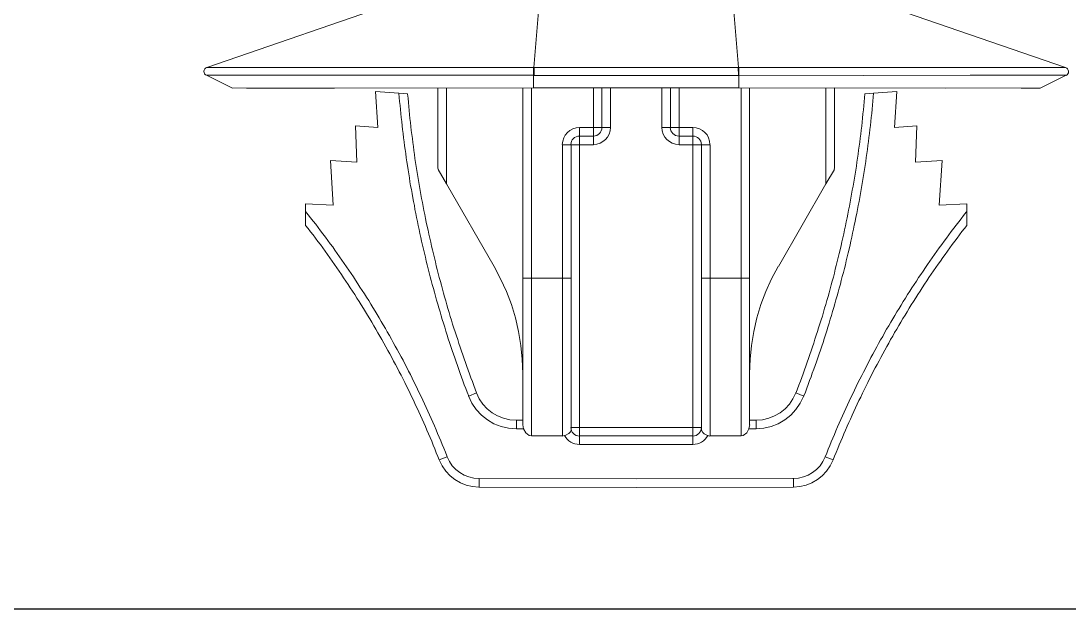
# Model space of a CAD drawing. Header units: inches. Extents: x 47316 to 59086, y 3141 to 11743.
# Drawn here: x 50714.83 to 50747.26, y 4919.89 to 4938.07 of the extents above; entities that cross this region are included whole.
import ezdxf

# ---------------------------------------------------------------- set-up
doc = ezdxf.new("R2010")
doc.units = ezdxf.units.IN
doc.header["$MEASUREMENT"] = 0

msp = doc.modelspace()

# ---------------------------------------------------------------- hatches: boundary and pattern name
h = msp.add_hatch(color=7)
h.dxf.hatch_style = 2
h.paths.add_polyline_path([(50737.031, 4936.356), (50737.031, 4936.421), (50737.037, 4936.421), (50737.037, 4936.356)])

# ---------------------------------------------------------------- linework, layer by layer
at = {"color": 7, "lineweight": 0}
for p, q in [((50726.639, 4938.712), (50720.584, 4936.635)), ((50730.881, 4938.751), (50730.701, 4936.635)), ((50737.037, 4936.635), (50736.855, 4938.751)), ((50741.214, 4938.676), (50747.153, 4936.635)), ((50720.578, 4936.636), (50720.545, 4936.618)), ((50720.584, 4936.635), (50723.546, 4936.635)), ((50723.546, 4936.635), (50730.691, 4936.635)), ((50730.691, 4936.635), (50730.701, 4936.635)), ((50730.691, 4936.519), (50730.691, 4936.635)), ((50730.712, 4936.635), (50730.701, 4936.635)), ((50730.701, 4936.635), (50730.701, 4936.519)), ((50730.712, 4936.635), (50737.037, 4936.635)), ((50730.712, 4936.635), (50730.712, 4936.519)), ((50737.026, 4936.635), (50737.026, 4936.519)), ((50737.046, 4936.635), (50737.037, 4936.635)), ((50737.041, 4936.519), (50737.041, 4936.635)), ((50737.046, 4936.635), (50738.107, 4936.635)), ((50737.046, 4936.519), (50737.046, 4936.635)), ((50738.107, 4936.635), (50738.557, 4936.635)), ((50738.557, 4936.635), (50740.549, 4936.635)), ((50740.549, 4936.635), (50743.932, 4936.635)), ((50743.932, 4936.635), (50744.081, 4936.635)), ((50744.081, 4936.635), (50745.308, 4936.635)), ((50745.308, 4936.635), (50745.448, 4936.635)), ((50745.448, 4936.635), (50745.588, 4936.635)), ((50745.588, 4936.635), (50745.797, 4936.635)), ((50745.797, 4936.635), (50746.058, 4936.635)), ((50746.058, 4936.635), (50746.253, 4936.635)), ((50746.253, 4936.635), (50746.383, 4936.635)), ((50746.383, 4936.635), (50746.403, 4936.635)), ((50746.403, 4936.635), (50746.878, 4936.635)), ((50746.878, 4936.635), (50746.944, 4936.635)), ((50746.944, 4936.635), (50747.149, 4936.635)), ((50747.189, 4936.619), (50747.153, 4936.637)), ((50720.5, 4936.558), (50720.492, 4936.519)), ((50720.492, 4936.519), (50720.492, 4936.512)), ((50720.492, 4936.512), (50720.497, 4936.476)), ((50720.497, 4936.476), (50720.512, 4936.443)), ((50720.518, 4936.591), (50720.5, 4936.558)), ((50720.512, 4936.443), (50720.534, 4936.416)), ((50720.545, 4936.618), (50720.518, 4936.591)), ((50720.534, 4936.416), (50720.564, 4936.395)), ((50720.569, 4936.394), (50723.526, 4936.394)), ((50720.569, 4936.394), (50721.375, 4935.998)), ((50723.526, 4936.394), (50730.691, 4936.394)), ((50730.691, 4936.388), (50730.691, 4936.519)), ((50730.701, 4936.388), (50730.691, 4936.388)), ((50730.691, 4936.004), (50730.691, 4936.388)), ((50730.701, 4936.519), (50730.701, 4936.388)), ((50730.712, 4936.388), (50730.701, 4936.388)), ((50730.712, 4936.519), (50730.712, 4936.388)), ((50730.712, 4936.388), (50737.031, 4936.388)), ((50737.031, 4936.519), (50737.031, 4936.388)), ((50737.046, 4936.388), (50737.037, 4936.388)), ((50737.041, 4936.388), (50737.041, 4936.519)), ((50737.046, 4936.388), (50737.046, 4936.519)), ((50737.046, 4936.394), (50740.889, 4936.383)), ((50737.046, 4936.004), (50737.046, 4936.388)), ((50740.889, 4936.383), (50744.196, 4936.394)), ((50744.196, 4936.394), (50747.169, 4936.394)), ((50747.169, 4936.394), (50746.369, 4935.998)), ((50747.169, 4936.392), (50747.2, 4936.413)), ((50747.217, 4936.592), (50747.189, 4936.619)), ((50747.2, 4936.413), (50747.224, 4936.442)), ((50747.236, 4936.558), (50747.217, 4936.592)), ((50747.224, 4936.442), (50747.239, 4936.475)), ((50747.244, 4936.519), (50747.236, 4936.558)), ((50747.239, 4936.475), (50747.244, 4936.512)), ((50747.244, 4936.512), (50747.244, 4936.519)), ((50730.716, 4936.004), (50721.375, 4935.998)), ((50721.815, 4935.998), (50724.531, 4935.998)), ((50727.734, 4936.004), (50727.734, 4933.516)), ((50728, 4936.004), (50728, 4933.04)), ((50730.361, 4930.118), (50730.361, 4936.004)), ((50730.626, 4936.004), (50730.626, 4930.118)), ((50737.031, 4936.004), (50730.716, 4936.004)), ((50732.548, 4934.777), (50732.548, 4936.004)), ((50732.807, 4934.777), (50732.807, 4936.004)), ((50733.073, 4936.004), (50733.073, 4934.777)), ((50734.665, 4936.004), (50734.665, 4934.777)), ((50734.929, 4936.004), (50734.929, 4934.777)), ((50735.195, 4936.004), (50735.195, 4934.777)), ((50746.369, 4935.998), (50737.031, 4936.004)), ((50737.116, 4930.118), (50737.116, 4936.004)), ((50737.377, 4936.004), (50737.377, 4930.118)), ((50739.738, 4936.004), (50739.738, 4933.04)), ((50740.003, 4936.004), (50743.45, 4935.998)), ((50740.003, 4933.516), (50740.003, 4936.004)), ((50745.777, 4935.998), (50746.369, 4935.998)), ((50725.802, 4935.898), (50725.878, 4934.782)), ((50726.529, 4935.843), (50725.802, 4935.898)), ((50726.529, 4935.833), (50726.529, 4935.843)), ((50726.793, 4935.818), (50726.529, 4935.843)), ((50726.538, 4935.709), (50726.529, 4935.833)), ((50726.549, 4935.588), (50726.538, 4935.709)), ((50726.793, 4935.808), (50726.793, 4935.818)), ((50726.808, 4935.683), (50726.793, 4935.808)), ((50726.818, 4935.558), (50726.808, 4935.683)), ((50740.934, 4935.693), (50740.923, 4935.574)), ((50740.945, 4935.818), (50740.934, 4935.693)), ((50741.214, 4935.843), (50740.945, 4935.818)), ((50741.204, 4935.718), (50741.189, 4935.593)), ((50741.214, 4935.843), (50741.204, 4935.718)), ((50741.214, 4935.843), (50741.934, 4935.898)), ((50741.934, 4935.898), (50741.86, 4934.782)), ((50726.563, 4935.462), (50726.549, 4935.588)), ((50726.574, 4935.338), (50726.563, 4935.462)), ((50726.583, 4935.212), (50726.574, 4935.338)), ((50726.829, 4935.433), (50726.818, 4935.558)), ((50726.844, 4935.308), (50726.829, 4935.433)), ((50740.909, 4935.448), (50740.898, 4935.322)), ((50740.923, 4935.574), (50740.909, 4935.448)), ((50741.169, 4935.343), (50741.154, 4935.218)), ((50741.179, 4935.468), (50741.169, 4935.343)), ((50741.189, 4935.593), (50741.179, 4935.468)), ((50726.599, 4935.088), (50726.583, 4935.212)), ((50726.613, 4934.962), (50726.599, 4935.088)), ((50726.853, 4935.187), (50726.844, 4935.308)), ((50726.869, 4935.063), (50726.853, 4935.187)), ((50726.883, 4934.937), (50726.869, 4935.063)), ((50740.874, 4935.072), (50740.859, 4934.948)), ((50740.884, 4935.198), (50740.874, 4935.072)), ((50740.898, 4935.322), (50740.884, 4935.198)), ((50741.139, 4935.092), (50741.128, 4934.968)), ((50741.154, 4935.218), (50741.139, 4935.092)), ((50725.182, 4934.837), (50725.227, 4933.706)), ((50725.878, 4934.782), (50725.182, 4934.837)), ((50726.628, 4934.837), (50726.613, 4934.962)), ((50726.639, 4934.718), (50726.628, 4934.837)), ((50726.653, 4934.592), (50726.639, 4934.718)), ((50726.894, 4934.812), (50726.883, 4934.937)), ((50726.908, 4934.687), (50726.894, 4934.812)), ((50726.923, 4934.562), (50726.908, 4934.687)), ((50731.816, 4934.692), (50731.738, 4934.627)), ((50731.907, 4934.741), (50731.816, 4934.692)), ((50732.006, 4934.772), (50731.907, 4934.741)), ((50732.113, 4934.782), (50732.006, 4934.772)), ((50732.117, 4934.777), (50732.548, 4934.777)), ((50732.117, 4934.511), (50732.117, 4934.777)), ((50732.548, 4934.777), (50732.807, 4934.777)), ((50732.548, 4934.511), (50732.548, 4934.777)), ((50732.786, 4934.678), (50732.802, 4934.728)), ((50732.802, 4934.728), (50732.807, 4934.781)), ((50733.073, 4934.777), (50732.807, 4934.777)), ((50733.062, 4934.676), (50733.073, 4934.782)), ((50734.659, 4934.782), (50734.67, 4934.676)), ((50734.665, 4934.777), (50734.929, 4934.777)), ((50734.923, 4934.781), (50734.928, 4934.728)), ((50734.928, 4934.728), (50734.944, 4934.678)), ((50734.929, 4934.777), (50735.195, 4934.777)), ((50735.195, 4934.777), (50735.625, 4934.777)), ((50735.195, 4934.777), (50735.195, 4934.511)), ((50735.727, 4934.772), (50735.62, 4934.782)), ((50735.625, 4934.511), (50735.625, 4934.777)), ((50735.827, 4934.741), (50735.727, 4934.772)), ((50735.917, 4934.692), (50735.827, 4934.741)), ((50735.995, 4934.627), (50735.917, 4934.692)), ((50740.829, 4934.702), (50740.814, 4934.577)), ((50740.844, 4934.822), (50740.829, 4934.702)), ((50740.859, 4934.948), (50740.844, 4934.822)), ((50741.099, 4934.722), (50741.083, 4934.597)), ((50741.114, 4934.847), (50741.099, 4934.722)), ((50741.128, 4934.968), (50741.114, 4934.847)), ((50741.86, 4934.782), (50742.555, 4934.837)), ((50742.555, 4934.837), (50742.51, 4933.706)), ((50726.668, 4934.466), (50726.653, 4934.592)), ((50726.689, 4934.342), (50726.668, 4934.466)), ((50726.943, 4934.442), (50726.923, 4934.562)), ((50726.959, 4934.317), (50726.943, 4934.442)), ((50731.624, 4934.458), (50731.593, 4934.359)), ((50731.673, 4934.548), (50731.624, 4934.458)), ((50731.738, 4934.627), (50731.673, 4934.548)), ((50731.891, 4934.399), (50731.866, 4934.354)), ((50731.923, 4934.439), (50731.891, 4934.399)), ((50731.963, 4934.471), (50731.923, 4934.439)), ((50732.008, 4934.496), (50731.963, 4934.471)), ((50732.058, 4934.511), (50732.008, 4934.496)), ((50732.111, 4934.517), (50732.058, 4934.511)), ((50732.117, 4934.247), (50732.117, 4934.511)), ((50732.548, 4934.511), (50732.117, 4934.511)), ((50732.541, 4934.515), (50732.595, 4934.521)), ((50732.548, 4934.247), (50732.548, 4934.511)), ((50732.595, 4934.521), (50732.645, 4934.536)), ((50732.645, 4934.536), (50732.69, 4934.561)), ((50732.69, 4934.561), (50732.729, 4934.593)), ((50732.729, 4934.593), (50732.762, 4934.632)), ((50732.762, 4934.632), (50732.786, 4934.678)), ((50732.839, 4934.343), (50732.918, 4934.408)), ((50732.918, 4934.408), (50732.982, 4934.486)), ((50732.982, 4934.486), (50733.031, 4934.576)), ((50733.031, 4934.576), (50733.062, 4934.676)), ((50734.67, 4934.676), (50734.701, 4934.576)), ((50734.701, 4934.576), (50734.75, 4934.486)), ((50734.75, 4934.486), (50734.815, 4934.408)), ((50734.815, 4934.408), (50734.894, 4934.343)), ((50734.944, 4934.678), (50734.968, 4934.632)), ((50734.968, 4934.632), (50735.001, 4934.593)), ((50735.001, 4934.593), (50735.04, 4934.561)), ((50735.04, 4934.561), (50735.085, 4934.536)), ((50735.085, 4934.536), (50735.135, 4934.521)), ((50735.135, 4934.521), (50735.189, 4934.515)), ((50735.195, 4934.511), (50735.625, 4934.511)), ((50735.195, 4934.247), (50735.195, 4934.511)), ((50735.674, 4934.511), (50735.62, 4934.517)), ((50735.625, 4934.511), (50735.625, 4934.247)), ((50735.724, 4934.496), (50735.674, 4934.511)), ((50735.769, 4934.471), (50735.724, 4934.496)), ((50735.808, 4934.439), (50735.769, 4934.471)), ((50735.841, 4934.4), (50735.808, 4934.439)), ((50735.865, 4934.355), (50735.841, 4934.4)), ((50736.06, 4934.549), (50735.995, 4934.627)), ((50736.109, 4934.459), (50736.06, 4934.549)), ((50736.14, 4934.359), (50736.109, 4934.459)), ((50740.799, 4934.452), (50740.783, 4934.326)), ((50740.814, 4934.577), (50740.799, 4934.452)), ((50741.069, 4934.472), (50741.054, 4934.347)), ((50741.083, 4934.597), (50741.069, 4934.472)), ((50726.703, 4934.216), (50726.689, 4934.342)), ((50726.718, 4934.096), (50726.703, 4934.216)), ((50726.738, 4933.972), (50726.718, 4934.096)), ((50726.973, 4934.191), (50726.959, 4934.317)), ((50726.989, 4934.067), (50726.973, 4934.191)), ((50727.009, 4933.941), (50726.989, 4934.067)), ((50731.593, 4934.359), (50731.582, 4934.252)), ((50731.588, 4930.118), (50731.588, 4934.247)), ((50731.852, 4934.247), (50731.588, 4934.247)), ((50731.851, 4934.304), (50731.846, 4934.251)), ((50731.866, 4934.354), (50731.851, 4934.304)), ((50732.117, 4934.247), (50731.852, 4934.247)), ((50731.852, 4930.118), (50731.852, 4934.247)), ((50732.117, 4934.247), (50732.117, 4925.507)), ((50732.548, 4934.247), (50732.117, 4934.247)), ((50732.543, 4934.252), (50732.649, 4934.263)), ((50732.649, 4934.263), (50732.749, 4934.294)), ((50732.749, 4934.294), (50732.839, 4934.343)), ((50734.894, 4934.343), (50734.984, 4934.294)), ((50734.984, 4934.294), (50735.083, 4934.263)), ((50735.083, 4934.263), (50735.19, 4934.252)), ((50735.625, 4934.247), (50735.195, 4934.247)), ((50735.625, 4925.507), (50735.625, 4934.247)), ((50735.89, 4934.247), (50735.625, 4934.247)), ((50735.88, 4934.305), (50735.865, 4934.355)), ((50735.886, 4934.251), (50735.88, 4934.305)), ((50735.89, 4934.247), (50736.156, 4934.247)), ((50735.89, 4930.118), (50735.89, 4934.247)), ((50736.15, 4934.252), (50736.14, 4934.359)), ((50736.156, 4934.247), (50736.156, 4930.118)), ((50740.749, 4934.081), (50740.734, 4933.957)), ((50740.769, 4934.202), (50740.749, 4934.081)), ((50740.783, 4934.326), (50740.769, 4934.202)), ((50741.019, 4934.101), (50741.004, 4933.977)), ((50741.038, 4934.222), (50741.019, 4934.101)), ((50741.054, 4934.347), (50741.038, 4934.222)), ((50724.407, 4933.756), (50724.497, 4932.375)), ((50725.227, 4933.706), (50724.407, 4933.756)), ((50726.754, 4933.846), (50726.738, 4933.972)), ((50726.773, 4933.721), (50726.754, 4933.846)), ((50726.793, 4933.601), (50726.773, 4933.721)), ((50727.023, 4933.821), (50727.009, 4933.941)), ((50727.043, 4933.696), (50727.023, 4933.821)), ((50740.714, 4933.831), (50740.698, 4933.706)), ((50740.734, 4933.957), (50740.714, 4933.831)), ((50740.968, 4933.725), (50740.949, 4933.606)), ((50740.984, 4933.851), (50740.968, 4933.725)), ((50741.004, 4933.977), (50740.984, 4933.851)), ((50742.51, 4933.706), (50743.331, 4933.756)), ((50743.331, 4933.756), (50743.241, 4932.375)), ((50726.808, 4933.475), (50726.793, 4933.601)), ((50726.829, 4933.351), (50726.808, 4933.475)), ((50727.063, 4933.571), (50727.043, 4933.696)), ((50727.083, 4933.45), (50727.063, 4933.571)), ((50727.104, 4933.326), (50727.083, 4933.45)), ((50727.733, 4933.52), (50727.739, 4933.49)), ((50727.744, 4933.486), (50728, 4933.04)), ((50739.738, 4933.04), (50739.999, 4933.486)), ((50739.996, 4933.489), (50740.003, 4933.518)), ((50740.659, 4933.461), (50740.639, 4933.335)), ((50740.679, 4933.587), (50740.659, 4933.461)), ((50740.698, 4933.706), (50740.679, 4933.587)), ((50740.929, 4933.481), (50740.909, 4933.356)), ((50740.949, 4933.606), (50740.929, 4933.481)), ((50726.849, 4933.225), (50726.829, 4933.351)), ((50726.869, 4933.105), (50726.849, 4933.225)), ((50726.889, 4932.981), (50726.869, 4933.105)), ((50727.124, 4933.2), (50727.104, 4933.326)), ((50727.144, 4933.08), (50727.124, 4933.2)), ((50727.164, 4932.956), (50727.144, 4933.08)), ((50740.599, 4933.09), (50740.578, 4932.965)), ((50740.619, 4933.216), (50740.599, 4933.09)), ((50740.639, 4933.335), (50740.619, 4933.216)), ((50740.869, 4933.11), (50740.849, 4932.986)), ((50740.889, 4933.236), (50740.869, 4933.11)), ((50740.909, 4933.356), (50740.889, 4933.236)), ((50726.914, 4932.86), (50726.889, 4932.981)), ((50726.934, 4932.735), (50726.914, 4932.86)), ((50727.184, 4932.83), (50727.164, 4932.956)), ((50727.209, 4932.709), (50727.184, 4932.83)), ((50728, 4933.04), (50729.475, 4930.488)), ((50738.267, 4930.488), (50739.738, 4933.04)), ((50740.554, 4932.846), (50740.533, 4932.72)), ((50740.578, 4932.965), (50740.554, 4932.846)), ((50740.829, 4932.866), (50740.804, 4932.74)), ((50740.849, 4932.986), (50740.829, 4932.866)), ((50723.641, 4932.425), (50723.641, 4932.184)), ((50724.497, 4932.375), (50723.641, 4932.425)), ((50726.959, 4932.61), (50726.934, 4932.735)), ((50726.979, 4932.49), (50726.959, 4932.61)), ((50727.004, 4932.364), (50726.979, 4932.49)), ((50727.229, 4932.585), (50727.209, 4932.709)), ((50727.254, 4932.459), (50727.229, 4932.585)), ((50727.279, 4932.339), (50727.254, 4932.459)), ((50740.488, 4932.475), (50740.463, 4932.35)), ((50740.508, 4932.594), (50740.488, 4932.475)), ((50740.533, 4932.72), (50740.508, 4932.594)), ((50740.763, 4932.495), (50740.738, 4932.369)), ((50740.783, 4932.616), (50740.763, 4932.495)), ((50740.804, 4932.74), (50740.783, 4932.616)), ((50743.241, 4932.375), (50744.096, 4932.425)), ((50744.096, 4932.425), (50744.096, 4932.184)), ((50723.641, 4932.184), (50723.721, 4932.085)), ((50723.641, 4932.184), (50723.641, 4931.754)), ((50727.023, 4932.245), (50727.004, 4932.364)), ((50727.049, 4932.119), (50727.023, 4932.245)), ((50727.074, 4931.999), (50727.049, 4932.119)), ((50727.299, 4932.215), (50727.279, 4932.339)), ((50727.324, 4932.094), (50727.299, 4932.215)), ((50727.349, 4931.97), (50727.324, 4932.094)), ((50740.418, 4932.105), (50740.393, 4931.984)), ((50740.439, 4932.229), (50740.418, 4932.105)), ((50740.463, 4932.35), (50740.439, 4932.229)), ((50740.689, 4932.125), (50740.668, 4932.004)), ((50740.714, 4932.249), (50740.689, 4932.125)), ((50740.738, 4932.369), (50740.714, 4932.249)), ((50743.997, 4932.06), (50744.076, 4932.159)), ((50744.076, 4932.159), (50744.096, 4932.184)), ((50744.096, 4931.754), (50744.096, 4932.184)), ((50723.721, 4932.085), (50723.796, 4931.99)), ((50723.796, 4931.99), (50723.876, 4931.889)), ((50723.876, 4931.889), (50723.952, 4931.789)), ((50723.952, 4931.789), (50724.026, 4931.689)), ((50727.099, 4931.875), (50727.074, 4931.999)), ((50727.124, 4931.754), (50727.099, 4931.875)), ((50727.374, 4931.85), (50727.349, 4931.97)), ((50727.399, 4931.724), (50727.374, 4931.85)), ((50740.369, 4931.859), (50740.344, 4931.738)), ((50740.393, 4931.984), (50740.369, 4931.859)), ((50740.644, 4931.879), (50740.614, 4931.76)), ((50740.668, 4932.004), (50740.644, 4931.879)), ((50743.766, 4931.764), (50743.846, 4931.864)), ((50743.846, 4931.864), (50743.921, 4931.959)), ((50743.921, 4931.959), (50743.997, 4932.06)), ((50723.641, 4931.754), (50723.721, 4931.654)), ((50723.721, 4931.654), (50723.796, 4931.559)), ((50723.796, 4931.559), (50723.871, 4931.459)), ((50723.871, 4931.459), (50723.946, 4931.359)), ((50724.026, 4931.689), (50724.101, 4931.589)), ((50724.101, 4931.589), (50724.177, 4931.488)), ((50724.177, 4931.488), (50724.252, 4931.389)), ((50727.149, 4931.629), (50727.124, 4931.754)), ((50727.178, 4931.508), (50727.149, 4931.629)), ((50727.203, 4931.384), (50727.178, 4931.508)), ((50727.428, 4931.603), (50727.399, 4931.724)), ((50727.453, 4931.484), (50727.428, 4931.603)), ((50727.479, 4931.359), (50727.453, 4931.484)), ((50740.288, 4931.494), (50740.263, 4931.368)), ((50740.314, 4931.614), (50740.288, 4931.494)), ((50740.344, 4931.738), (50740.314, 4931.614)), ((50740.564, 4931.514), (50740.538, 4931.389)), ((50740.589, 4931.634), (50740.564, 4931.514)), ((50740.614, 4931.76), (50740.589, 4931.634)), ((50743.466, 4931.364), (50743.541, 4931.463)), ((50743.541, 4931.463), (50743.616, 4931.564)), ((50743.616, 4931.564), (50743.691, 4931.664)), ((50743.691, 4931.664), (50743.766, 4931.764)), ((50743.795, 4931.364), (50743.871, 4931.463)), ((50743.871, 4931.463), (50743.946, 4931.564)), ((50743.946, 4931.564), (50744.022, 4931.659)), ((50744.022, 4931.659), (50744.096, 4931.754)), ((50723.946, 4931.359), (50724.022, 4931.258)), ((50724.022, 4931.258), (50724.096, 4931.159)), ((50724.096, 4931.159), (50724.171, 4931.058)), ((50724.252, 4931.389), (50724.326, 4931.289)), ((50724.326, 4931.289), (50724.401, 4931.188)), ((50724.401, 4931.188), (50724.477, 4931.089)), ((50727.229, 4931.264), (50727.203, 4931.384)), ((50727.259, 4931.138), (50727.229, 4931.264)), ((50727.288, 4931.019), (50727.259, 4931.138)), ((50727.509, 4931.238), (50727.479, 4931.359)), ((50727.534, 4931.114), (50727.509, 4931.238)), ((50740.209, 4931.129), (50740.179, 4931.003)), ((50740.233, 4931.249), (50740.209, 4931.129)), ((50740.263, 4931.368), (50740.233, 4931.249)), ((50740.484, 4931.148), (50740.454, 4931.023)), ((50740.508, 4931.269), (50740.484, 4931.148)), ((50740.538, 4931.389), (50740.508, 4931.269)), ((50743.245, 4931.058), (50743.321, 4931.163)), ((50743.321, 4931.163), (50743.391, 4931.264)), ((50743.391, 4931.264), (50743.466, 4931.364)), ((50743.571, 4931.058), (50743.646, 4931.163)), ((50743.646, 4931.163), (50743.721, 4931.264)), ((50743.721, 4931.264), (50743.795, 4931.364)), ((50724.171, 4931.058), (50724.241, 4930.953)), ((50724.241, 4930.953), (50724.317, 4930.853)), ((50724.317, 4930.853), (50724.391, 4930.753)), ((50724.477, 4931.089), (50724.547, 4930.988)), ((50724.547, 4930.988), (50724.621, 4930.884)), ((50724.621, 4930.884), (50724.691, 4930.783)), ((50727.313, 4930.898), (50727.288, 4931.019)), ((50727.344, 4930.773), (50727.313, 4930.898)), ((50727.565, 4930.994), (50727.534, 4931.114)), ((50727.594, 4930.873), (50727.565, 4930.994)), ((50727.624, 4930.748), (50727.594, 4930.873)), ((50740.148, 4930.884), (50740.118, 4930.763)), ((50740.179, 4931.003), (50740.148, 4930.884)), ((50740.423, 4930.904), (50740.398, 4930.783)), ((50740.454, 4931.023), (50740.423, 4930.904)), ((50743.025, 4930.753), (50743.101, 4930.859)), ((50743.101, 4930.859), (50743.171, 4930.958)), ((50743.171, 4930.958), (50743.245, 4931.058)), ((50743.351, 4930.758), (50743.426, 4930.859)), ((50743.426, 4930.859), (50743.5, 4930.958)), ((50743.5, 4930.958), (50743.571, 4931.058)), ((50724.391, 4930.753), (50724.461, 4930.648)), ((50724.461, 4930.648), (50724.531, 4930.548)), ((50724.531, 4930.548), (50724.607, 4930.443)), ((50724.691, 4930.783), (50724.761, 4930.677)), ((50724.761, 4930.677), (50724.837, 4930.578)), ((50724.837, 4930.578), (50724.907, 4930.472)), ((50724.907, 4930.472), (50724.977, 4930.373)), ((50727.374, 4930.652), (50727.344, 4930.773)), ((50727.403, 4930.533), (50727.374, 4930.652)), ((50727.434, 4930.413), (50727.403, 4930.533)), ((50727.655, 4930.629), (50727.624, 4930.748)), ((50727.684, 4930.508), (50727.655, 4930.629)), ((50727.714, 4930.388), (50727.684, 4930.508)), ((50729.674, 4930.103), (50729.47, 4930.486)), ((50738.263, 4930.486), (50738.058, 4930.103)), ((50740.058, 4930.517), (50740.028, 4930.398)), ((50740.089, 4930.638), (50740.058, 4930.517)), ((50740.118, 4930.763), (50740.089, 4930.638)), ((50740.339, 4930.537), (50740.308, 4930.418)), ((50740.369, 4930.658), (50740.339, 4930.537)), ((50740.398, 4930.783), (50740.369, 4930.658)), ((50742.815, 4930.447), (50742.885, 4930.548)), ((50742.885, 4930.548), (50742.955, 4930.652)), ((50742.955, 4930.652), (50743.025, 4930.753)), ((50743.135, 4930.447), (50743.211, 4930.553)), ((50743.211, 4930.553), (50743.281, 4930.652)), ((50743.281, 4930.652), (50743.351, 4930.758)), ((50724.607, 4930.443), (50724.677, 4930.343)), ((50724.677, 4930.343), (50724.747, 4930.237)), ((50724.747, 4930.237), (50724.817, 4930.132)), ((50724.977, 4930.373), (50725.047, 4930.267)), ((50725.047, 4930.267), (50725.117, 4930.163)), ((50725.117, 4930.163), (50725.187, 4930.057)), ((50727.464, 4930.287), (50727.434, 4930.413)), ((50727.494, 4930.167), (50727.464, 4930.287)), ((50727.529, 4930.048), (50727.494, 4930.167)), ((50727.744, 4930.262), (50727.714, 4930.388)), ((50727.774, 4930.143), (50727.744, 4930.262)), ((50739.968, 4930.158), (50739.933, 4930.032)), ((50739.999, 4930.278), (50739.968, 4930.158)), ((50740.028, 4930.398), (50739.999, 4930.278)), ((50740.243, 4930.172), (50740.213, 4930.052)), ((50740.278, 4930.298), (50740.243, 4930.172)), ((50740.308, 4930.418), (50740.278, 4930.298)), ((50742.605, 4930.138), (50742.675, 4930.237)), ((50742.675, 4930.237), (50742.745, 4930.343)), ((50742.745, 4930.343), (50742.815, 4930.447)), ((50742.925, 4930.138), (50742.995, 4930.242)), ((50742.995, 4930.242), (50743.065, 4930.348)), ((50743.065, 4930.348), (50743.135, 4930.447)), ((50724.817, 4930.132), (50724.887, 4930.032)), ((50724.887, 4930.032), (50724.957, 4929.927)), ((50724.957, 4929.927), (50725.022, 4929.822)), ((50725.187, 4930.057), (50725.252, 4929.952)), ((50725.252, 4929.952), (50725.322, 4929.847)), ((50725.322, 4929.847), (50725.392, 4929.742)), ((50727.559, 4929.927), (50727.529, 4930.048)), ((50727.594, 4929.807), (50727.559, 4929.927)), ((50727.809, 4930.023), (50727.774, 4930.143)), ((50727.84, 4929.902), (50727.809, 4930.023)), ((50727.874, 4929.782), (50727.84, 4929.902)), ((50729.853, 4929.71), (50729.674, 4930.103)), ((50730.626, 4930.118), (50730.361, 4930.118)), ((50730.361, 4925.592), (50730.361, 4930.118)), ((50730.626, 4930.118), (50731.588, 4930.118)), ((50730.626, 4925.243), (50730.626, 4930.118)), ((50731.852, 4930.118), (50731.588, 4930.118)), ((50731.588, 4927.5), (50731.588, 4930.118)), ((50731.852, 4927.595), (50731.852, 4930.118)), ((50736.156, 4930.118), (50735.89, 4930.118)), ((50735.89, 4930.118), (50735.89, 4927.6)), ((50736.156, 4930.118), (50737.116, 4930.118)), ((50736.156, 4927.5), (50736.156, 4930.118)), ((50737.377, 4930.118), (50737.116, 4930.118)), ((50737.116, 4930.118), (50737.116, 4927.5)), ((50737.377, 4927.595), (50737.377, 4930.118)), ((50738.058, 4930.103), (50737.879, 4929.71)), ((50739.903, 4929.913), (50739.868, 4929.792)), ((50739.933, 4930.032), (50739.903, 4929.913)), ((50740.184, 4929.933), (50740.148, 4929.812)), ((50740.213, 4930.052), (50740.184, 4929.933)), ((50742.4, 4929.822), (50742.465, 4929.927)), ((50742.465, 4929.927), (50742.535, 4930.032)), ((50742.535, 4930.032), (50742.605, 4930.138)), ((50742.65, 4929.722), (50742.72, 4929.827)), ((50742.72, 4929.827), (50742.785, 4929.933)), ((50742.785, 4929.933), (50742.855, 4930.037)), ((50742.855, 4930.037), (50742.925, 4930.138)), ((50725.022, 4929.822), (50725.092, 4929.717)), ((50725.092, 4929.717), (50725.162, 4929.613)), ((50725.162, 4929.613), (50725.227, 4929.507)), ((50725.227, 4929.507), (50725.292, 4929.402)), ((50725.392, 4929.742), (50725.457, 4929.636)), ((50725.457, 4929.636), (50725.522, 4929.532)), ((50725.522, 4929.532), (50725.592, 4929.427)), ((50727.624, 4929.687), (50727.594, 4929.807)), ((50727.658, 4929.566), (50727.624, 4929.687)), ((50727.694, 4929.442), (50727.658, 4929.566)), ((50727.909, 4929.661), (50727.874, 4929.782)), ((50727.939, 4929.542), (50727.909, 4929.661)), ((50727.975, 4929.422), (50727.939, 4929.542)), ((50730.005, 4929.305), (50729.853, 4929.71)), ((50737.879, 4929.71), (50737.727, 4929.305)), ((50739.803, 4929.552), (50739.768, 4929.431)), ((50739.833, 4929.672), (50739.803, 4929.552)), ((50739.868, 4929.792), (50739.833, 4929.672)), ((50740.083, 4929.571), (50740.048, 4929.451)), ((50740.114, 4929.692), (50740.083, 4929.571)), ((50740.148, 4929.812), (50740.114, 4929.692)), ((50742.13, 4929.397), (50742.195, 4929.507)), ((50742.195, 4929.507), (50742.265, 4929.613)), ((50742.265, 4929.613), (50742.33, 4929.717)), ((50742.33, 4929.717), (50742.4, 4929.822)), ((50742.45, 4929.406), (50742.515, 4929.512)), ((50742.515, 4929.512), (50742.58, 4929.616)), ((50742.58, 4929.616), (50742.65, 4929.722)), ((50725.292, 4929.402), (50725.362, 4929.296)), ((50725.362, 4929.296), (50725.427, 4929.187)), ((50725.427, 4929.187), (50725.493, 4929.081)), ((50725.592, 4929.427), (50725.657, 4929.321)), ((50725.657, 4929.321), (50725.723, 4929.212)), ((50725.723, 4929.212), (50725.788, 4929.106)), ((50727.729, 4929.321), (50727.694, 4929.442)), ((50727.764, 4929.201), (50727.729, 4929.321)), ((50727.799, 4929.081), (50727.764, 4929.201)), ((50728.009, 4929.302), (50727.975, 4929.422)), ((50728.045, 4929.181), (50728.009, 4929.302)), ((50728.079, 4929.061), (50728.045, 4929.181)), ((50730.131, 4928.893), (50730.005, 4929.305)), ((50737.727, 4929.305), (50737.602, 4928.893)), ((50739.698, 4929.192), (50739.663, 4929.071)), ((50739.733, 4929.312), (50739.698, 4929.192)), ((50739.768, 4929.431), (50739.733, 4929.312)), ((50739.979, 4929.212), (50739.943, 4929.091)), ((50740.013, 4929.332), (50739.979, 4929.212)), ((50740.048, 4929.451), (50740.013, 4929.332)), ((50741.934, 4929.077), (50742, 4929.187)), ((50742, 4929.187), (50742.065, 4929.291)), ((50742.065, 4929.291), (50742.13, 4929.397)), ((50742.25, 4929.086), (50742.315, 4929.192)), ((50742.315, 4929.192), (50742.38, 4929.302)), ((50742.38, 4929.302), (50742.45, 4929.406)), ((50725.493, 4929.081), (50725.558, 4928.976)), ((50725.558, 4928.976), (50725.623, 4928.866)), ((50725.623, 4928.866), (50725.687, 4928.761)), ((50725.788, 4929.106), (50725.853, 4929.001)), ((50725.853, 4929.001), (50725.918, 4928.892)), ((50725.918, 4928.892), (50725.977, 4928.786)), ((50727.834, 4928.962), (50727.799, 4929.081)), ((50727.869, 4928.847), (50727.834, 4928.962)), ((50728.115, 4928.942), (50728.079, 4929.061)), ((50728.155, 4928.821), (50728.115, 4928.942)), ((50730.229, 4928.472), (50730.131, 4928.893)), ((50737.602, 4928.893), (50737.504, 4928.472)), ((50739.628, 4928.951), (50739.589, 4928.831)), ((50739.663, 4929.071), (50739.628, 4928.951)), ((50739.873, 4928.851), (50739.833, 4928.731)), ((50739.909, 4928.971), (50739.873, 4928.851)), ((50739.943, 4929.091), (50739.909, 4928.971)), ((50741.745, 4928.757), (50741.804, 4928.866)), ((50741.804, 4928.866), (50741.869, 4928.971)), ((50741.869, 4928.971), (50741.934, 4929.077)), ((50742.054, 4928.766), (50742.119, 4928.872)), ((50742.119, 4928.872), (50742.185, 4928.981)), ((50742.185, 4928.981), (50742.25, 4929.086)), ((50725.687, 4928.761), (50725.752, 4928.651)), ((50725.752, 4928.651), (50725.813, 4928.546)), ((50725.813, 4928.546), (50725.878, 4928.435)), ((50725.977, 4928.786), (50726.043, 4928.676)), ((50726.043, 4928.676), (50726.108, 4928.571)), ((50726.108, 4928.571), (50726.168, 4928.46)), ((50727.905, 4928.726), (50727.869, 4928.847)), ((50727.944, 4928.606), (50727.905, 4928.726)), ((50727.979, 4928.485), (50727.944, 4928.606)), ((50728.189, 4928.701), (50728.155, 4928.821)), ((50728.23, 4928.581), (50728.189, 4928.701)), ((50728.264, 4928.46), (50728.23, 4928.581)), ((50739.513, 4928.591), (50739.477, 4928.471)), ((50739.553, 4928.71), (50739.513, 4928.591)), ((50739.589, 4928.831), (50739.553, 4928.71)), ((50739.798, 4928.611), (50739.763, 4928.491)), ((50739.833, 4928.731), (50739.798, 4928.611)), ((50741.554, 4928.431), (50741.614, 4928.541)), ((50741.614, 4928.541), (50741.68, 4928.645)), ((50741.68, 4928.645), (50741.745, 4928.757)), ((50741.864, 4928.44), (50741.93, 4928.55)), ((50741.93, 4928.55), (50741.99, 4928.656)), ((50741.99, 4928.656), (50742.054, 4928.766)), ((50725.878, 4928.435), (50725.937, 4928.325)), ((50725.937, 4928.325), (50726.002, 4928.221)), ((50726.002, 4928.221), (50726.063, 4928.11)), ((50726.168, 4928.46), (50726.232, 4928.35)), ((50726.232, 4928.35), (50726.293, 4928.241)), ((50726.293, 4928.241), (50726.353, 4928.135)), ((50728.02, 4928.365), (50727.979, 4928.485)), ((50728.054, 4928.246), (50728.02, 4928.365)), ((50728.094, 4928.131), (50728.054, 4928.246)), ((50728.304, 4928.341), (50728.264, 4928.46)), ((50728.345, 4928.225), (50728.304, 4928.341)), ((50728.379, 4928.106), (50728.345, 4928.225)), ((50730.299, 4928.045), (50730.229, 4928.472)), ((50737.504, 4928.472), (50737.433, 4928.045)), ((50739.398, 4928.235), (50739.362, 4928.115)), ((50739.438, 4928.356), (50739.398, 4928.235)), ((50739.477, 4928.471), (50739.438, 4928.356)), ((50739.682, 4928.25), (50739.648, 4928.135)), ((50739.723, 4928.37), (50739.682, 4928.25)), ((50739.763, 4928.491), (50739.723, 4928.37)), ((50741.369, 4928.106), (50741.429, 4928.216)), ((50741.429, 4928.216), (50741.495, 4928.32)), ((50741.495, 4928.32), (50741.554, 4928.431)), ((50741.68, 4928.115), (50741.74, 4928.225)), ((50741.74, 4928.225), (50741.804, 4928.331)), ((50741.804, 4928.331), (50741.864, 4928.44)), ((50726.063, 4928.11), (50726.123, 4928)), ((50726.123, 4928), (50726.183, 4927.89)), ((50726.183, 4927.89), (50726.243, 4927.78)), ((50726.353, 4928.135), (50726.414, 4928.025)), ((50726.414, 4928.025), (50726.473, 4927.915)), ((50726.473, 4927.915), (50726.533, 4927.805)), ((50728.135, 4928.01), (50728.094, 4928.131)), ((50728.174, 4927.89), (50728.135, 4928.01)), ((50728.214, 4927.77), (50728.174, 4927.89)), ((50728.419, 4927.985), (50728.379, 4928.106)), ((50728.46, 4927.87), (50728.419, 4927.985)), ((50730.342, 4927.614), (50730.299, 4928.045)), ((50737.433, 4928.045), (50737.391, 4927.614)), ((50739.283, 4927.879), (50739.243, 4927.76)), ((50739.323, 4927.995), (50739.283, 4927.879)), ((50739.362, 4928.115), (50739.323, 4927.995)), ((50739.567, 4927.895), (50739.528, 4927.78)), ((50739.608, 4928.016), (50739.567, 4927.895)), ((50739.648, 4928.135), (50739.608, 4928.016)), ((50741.189, 4927.775), (50741.249, 4927.885)), ((50741.249, 4927.885), (50741.31, 4927.995)), ((50741.31, 4927.995), (50741.369, 4928.106)), ((50741.499, 4927.786), (50741.56, 4927.895)), ((50741.56, 4927.895), (50741.619, 4928.005)), ((50741.619, 4928.005), (50741.68, 4928.115)), ((50726.243, 4927.78), (50726.303, 4927.67)), ((50726.303, 4927.67), (50726.363, 4927.559)), ((50726.363, 4927.559), (50726.423, 4927.45)), ((50726.533, 4927.805), (50726.594, 4927.694)), ((50726.594, 4927.694), (50726.653, 4927.584)), ((50726.653, 4927.584), (50726.709, 4927.475)), ((50728.254, 4927.655), (50728.214, 4927.77)), ((50728.295, 4927.534), (50728.254, 4927.655)), ((50728.505, 4927.75), (50728.46, 4927.87)), ((50728.545, 4927.629), (50728.505, 4927.75)), ((50728.585, 4927.514), (50728.545, 4927.629)), ((50730.356, 4927.178), (50730.342, 4927.614)), ((50731.852, 4925.428), (50731.852, 4927.595)), ((50735.89, 4927.6), (50735.89, 4925.428)), ((50737.391, 4927.614), (50737.377, 4927.178)), ((50737.377, 4925.592), (50737.377, 4927.595)), ((50739.197, 4927.64), (50739.157, 4927.525)), ((50739.243, 4927.76), (50739.197, 4927.64)), ((50739.488, 4927.66), (50739.443, 4927.539)), ((50739.528, 4927.78), (50739.488, 4927.66)), ((50741.013, 4927.444), (50741.074, 4927.555)), ((50741.074, 4927.555), (50741.128, 4927.665)), ((50741.128, 4927.665), (50741.189, 4927.775)), ((50741.319, 4927.455), (50741.38, 4927.565)), ((50741.38, 4927.565), (50741.439, 4927.674)), ((50741.439, 4927.674), (50741.499, 4927.786)), ((50726.423, 4927.45), (50726.478, 4927.34)), ((50726.478, 4927.34), (50726.538, 4927.23)), ((50726.538, 4927.23), (50726.594, 4927.119)), ((50726.709, 4927.475), (50726.768, 4927.36)), ((50726.768, 4927.36), (50726.824, 4927.25)), ((50726.824, 4927.25), (50726.883, 4927.139)), ((50728.34, 4927.419), (50728.295, 4927.534)), ((50728.379, 4927.3), (50728.34, 4927.419)), ((50728.419, 4927.18), (50728.379, 4927.3)), ((50728.624, 4927.394), (50728.585, 4927.514)), ((50728.669, 4927.279), (50728.624, 4927.394)), ((50728.71, 4927.16), (50728.669, 4927.279)), ((50731.588, 4925.243), (50731.588, 4927.5)), ((50736.156, 4925.243), (50736.156, 4927.5)), ((50737.116, 4927.5), (50737.116, 4925.243)), ((50739.073, 4927.289), (50739.033, 4927.169)), ((50739.118, 4927.405), (50739.073, 4927.289)), ((50739.157, 4927.525), (50739.118, 4927.405)), ((50739.362, 4927.304), (50739.317, 4927.189)), ((50739.403, 4927.424), (50739.362, 4927.304)), ((50739.443, 4927.539), (50739.403, 4927.424)), ((50740.898, 4927.219), (50740.959, 4927.334)), ((50740.959, 4927.334), (50741.013, 4927.444)), ((50741.15, 4927.124), (50741.204, 4927.234)), ((50741.204, 4927.234), (50741.265, 4927.345)), ((50741.265, 4927.345), (50741.319, 4927.455)), ((50726.594, 4927.119), (50726.653, 4927.004)), ((50726.653, 4927.004), (50726.709, 4926.894)), ((50726.883, 4927.139), (50726.939, 4927.029)), ((50726.939, 4927.029), (50726.993, 4926.914)), ((50726.993, 4926.914), (50727.049, 4926.804)), ((50728.464, 4927.065), (50728.419, 4927.18)), ((50728.509, 4926.949), (50728.464, 4927.065)), ((50728.55, 4926.829), (50728.509, 4926.949)), ((50728.755, 4927.045), (50728.71, 4927.16)), ((50728.8, 4926.924), (50728.755, 4927.045)), ((50728.84, 4926.809), (50728.8, 4926.924)), ((50738.947, 4926.934), (50738.902, 4926.819)), ((50738.988, 4927.054), (50738.947, 4926.934)), ((50739.033, 4927.169), (50738.988, 4927.054)), ((50739.233, 4926.955), (50739.188, 4926.834)), ((50739.278, 4927.07), (50739.233, 4926.955)), ((50739.317, 4927.189), (50739.278, 4927.07)), ((50740.729, 4926.885), (50740.788, 4927)), ((50740.788, 4927), (50740.844, 4927.11)), ((50740.844, 4927.11), (50740.898, 4927.219)), ((50741.035, 4926.899), (50741.089, 4927.009)), ((50741.089, 4927.009), (50741.15, 4927.124)), ((50726.709, 4926.894), (50726.763, 4926.784)), ((50726.763, 4926.784), (50726.818, 4926.669)), ((50726.818, 4926.669), (50726.874, 4926.559)), ((50727.049, 4926.804), (50727.104, 4926.689)), ((50727.104, 4926.689), (50727.158, 4926.579)), ((50728.595, 4926.714), (50728.55, 4926.829)), ((50728.64, 4926.594), (50728.595, 4926.714)), ((50728.685, 4926.479), (50728.64, 4926.594)), ((50728.885, 4926.689), (50728.84, 4926.809)), ((50728.93, 4926.574), (50728.885, 4926.689)), ((50738.812, 4926.584), (50738.807, 4926.574)), ((50738.857, 4926.703), (50738.812, 4926.584)), ((50738.902, 4926.819), (50738.857, 4926.703)), ((50739.103, 4926.599), (50739.058, 4926.484)), ((50739.148, 4926.719), (50739.103, 4926.599)), ((50739.188, 4926.834), (50739.148, 4926.719)), ((50740.569, 4926.549), (50740.619, 4926.658)), ((50740.619, 4926.658), (50740.673, 4926.774)), ((50740.673, 4926.774), (50740.729, 4926.885)), ((50740.869, 4926.563), (50740.923, 4926.674)), ((50740.923, 4926.674), (50740.979, 4926.789)), ((50740.979, 4926.789), (50741.035, 4926.899)), ((50726.874, 4926.559), (50726.928, 4926.444)), ((50726.928, 4926.444), (50726.984, 4926.333)), ((50726.984, 4926.333), (50727.034, 4926.218)), ((50727.158, 4926.579), (50727.214, 4926.464)), ((50727.214, 4926.464), (50727.264, 4926.353)), ((50727.264, 4926.353), (50727.319, 4926.238)), ((50728.681, 4926.48), (50728.786, 4926.26)), ((50728.93, 4926.574), (50728.685, 4926.479)), ((50728.786, 4926.26), (50728.92, 4926.063)), ((50728.927, 4926.578), (50729.014, 4926.394)), ((50729.014, 4926.394), (50729.125, 4926.229)), ((50738.606, 4926.23), (50738.718, 4926.396)), ((50738.718, 4926.396), (50738.804, 4926.579)), ((50739.053, 4926.479), (50738.807, 4926.574)), ((50738.811, 4926.063), (50738.945, 4926.26)), ((50738.945, 4926.26), (50739.05, 4926.48)), ((50739.058, 4926.484), (50739.053, 4926.479)), ((50740.409, 4926.209), (50740.459, 4926.324)), ((50740.459, 4926.324), (50740.513, 4926.434)), ((50740.513, 4926.434), (50740.569, 4926.549)), ((50740.704, 4926.223), (50740.759, 4926.338)), ((50740.759, 4926.338), (50740.814, 4926.448)), ((50740.814, 4926.448), (50740.869, 4926.563)), ((50727.034, 4926.218), (50727.088, 4926.108)), ((50727.088, 4926.108), (50727.139, 4925.993)), ((50727.139, 4925.993), (50727.194, 4925.878)), ((50727.319, 4926.238), (50727.374, 4926.123)), ((50727.374, 4926.123), (50727.424, 4926.013)), ((50727.424, 4926.013), (50727.473, 4925.898)), ((50728.92, 4926.063), (50729.08, 4925.889)), ((50729.125, 4926.229), (50729.259, 4926.084)), ((50729.259, 4926.084), (50729.412, 4925.961)), ((50729.412, 4925.961), (50729.581, 4925.862)), ((50738.151, 4925.862), (50738.32, 4925.962)), ((50738.32, 4925.962), (50738.473, 4926.085)), ((50738.473, 4926.085), (50738.606, 4926.23)), ((50738.651, 4925.889), (50738.811, 4926.063)), ((50740.249, 4925.869), (50740.303, 4925.984)), ((50740.303, 4925.984), (50740.353, 4926.094)), ((50740.353, 4926.094), (50740.409, 4926.209)), ((50740.549, 4925.883), (50740.599, 4925.998)), ((50740.599, 4925.998), (50740.654, 4926.113)), ((50740.654, 4926.113), (50740.704, 4926.223)), ((50727.194, 4925.878), (50727.243, 4925.763)), ((50727.243, 4925.763), (50727.293, 4925.648)), ((50727.293, 4925.648), (50727.344, 4925.538)), ((50727.473, 4925.898), (50727.524, 4925.783)), ((50727.524, 4925.783), (50727.579, 4925.668)), ((50727.579, 4925.668), (50727.629, 4925.552)), ((50729.08, 4925.889), (50729.264, 4925.742)), ((50729.264, 4925.742), (50729.467, 4925.623)), ((50729.467, 4925.623), (50729.686, 4925.536)), ((50729.581, 4925.862), (50729.764, 4925.789)), ((50729.764, 4925.789), (50729.958, 4925.743)), ((50729.958, 4925.743), (50730.16, 4925.727)), ((50730.361, 4925.728), (50730.165, 4925.728)), ((50730.165, 4925.728), (50730.165, 4925.463)), ((50737.576, 4925.728), (50737.377, 4925.728)), ((50737.571, 4925.727), (50737.773, 4925.743)), ((50737.576, 4925.463), (50737.576, 4925.728)), ((50737.773, 4925.743), (50737.967, 4925.789)), ((50737.967, 4925.789), (50738.151, 4925.862)), ((50738.045, 4925.536), (50738.264, 4925.623)), ((50738.264, 4925.623), (50738.467, 4925.742)), ((50738.467, 4925.742), (50738.651, 4925.889)), ((50740.098, 4925.522), (50740.148, 4925.637)), ((50740.148, 4925.637), (50740.198, 4925.752)), ((50740.198, 4925.752), (50740.249, 4925.869)), ((50740.393, 4925.543), (50740.448, 4925.658)), ((50740.448, 4925.658), (50740.499, 4925.768)), ((50740.499, 4925.768), (50740.549, 4925.883)), ((50727.344, 4925.538), (50727.394, 4925.423)), ((50727.394, 4925.423), (50727.444, 4925.308)), ((50727.444, 4925.308), (50727.494, 4925.193)), ((50727.629, 4925.552), (50727.68, 4925.437)), ((50727.68, 4925.437), (50727.725, 4925.322)), ((50727.725, 4925.322), (50727.774, 4925.207)), ((50729.686, 4925.536), (50729.918, 4925.481)), ((50729.918, 4925.481), (50730.16, 4925.463)), ((50730.165, 4925.463), (50730.386, 4925.463)), ((50730.361, 4925.583), (50730.361, 4925.592)), ((50730.386, 4925.463), (50730.361, 4925.583)), ((50730.451, 4925.337), (50730.386, 4925.463)), ((50730.556, 4925.257), (50730.451, 4925.337)), ((50731.652, 4925.252), (50731.787, 4925.322)), ((50731.787, 4925.322), (50731.832, 4925.367)), ((50731.832, 4925.367), (50731.852, 4925.428)), ((50731.846, 4925.507), (50731.851, 4925.454)), ((50731.851, 4925.454), (50731.866, 4925.404)), ((50732.117, 4925.507), (50731.852, 4925.507)), ((50731.866, 4925.404), (50731.891, 4925.359)), ((50731.891, 4925.359), (50731.923, 4925.319)), ((50731.923, 4925.319), (50731.963, 4925.287)), ((50731.963, 4925.287), (50732.008, 4925.262)), ((50732.117, 4925.507), (50735.625, 4925.507)), ((50732.117, 4925.507), (50732.117, 4925.243)), ((50735.89, 4925.507), (50735.625, 4925.507)), ((50735.625, 4925.243), (50735.625, 4925.507)), ((50735.723, 4925.262), (50735.768, 4925.287)), ((50735.768, 4925.287), (50735.808, 4925.319)), ((50735.808, 4925.319), (50735.84, 4925.359)), ((50735.84, 4925.359), (50735.865, 4925.404)), ((50735.865, 4925.404), (50735.88, 4925.454)), ((50735.88, 4925.454), (50735.886, 4925.507)), ((50735.925, 4925.347), (50735.89, 4925.428)), ((50735.97, 4925.313), (50735.925, 4925.347)), ((50736.091, 4925.252), (50735.97, 4925.313)), ((50737.291, 4925.337), (50737.181, 4925.257)), ((50737.352, 4925.463), (50737.291, 4925.337)), ((50737.357, 4925.473), (50737.352, 4925.463)), ((50737.352, 4925.463), (50737.576, 4925.463)), ((50737.381, 4925.592), (50737.357, 4925.473)), ((50737.571, 4925.463), (50737.813, 4925.481)), ((50737.813, 4925.481), (50738.045, 4925.536)), ((50739.954, 4925.177), (50739.999, 4925.292)), ((50739.999, 4925.292), (50740.048, 4925.407)), ((50740.048, 4925.407), (50740.098, 4925.522)), ((50740.249, 4925.198), (50740.294, 4925.313)), ((50740.294, 4925.313), (50740.344, 4925.428)), ((50740.344, 4925.428), (50740.393, 4925.543)), ((50727.494, 4925.193), (50727.543, 4925.078)), ((50727.543, 4925.078), (50727.588, 4924.962)), ((50727.588, 4924.962), (50727.639, 4924.847)), ((50727.774, 4925.207), (50727.824, 4925.092)), ((50727.824, 4925.092), (50727.869, 4924.977)), ((50727.869, 4924.977), (50727.919, 4924.862)), ((50730.626, 4925.243), (50730.556, 4925.257)), ((50731.588, 4925.243), (50730.626, 4925.243)), ((50731.581, 4925.242), (50731.647, 4925.253)), ((50731.647, 4925.257), (50731.686, 4925.197)), ((50731.686, 4925.197), (50731.732, 4925.143)), ((50731.732, 4925.143), (50731.784, 4925.096)), ((50731.784, 4925.096), (50731.842, 4925.056)), ((50731.842, 4925.056), (50731.904, 4925.025)), ((50731.904, 4925.025), (50731.971, 4925.001)), ((50731.971, 4925.001), (50732.041, 4924.987)), ((50732.008, 4925.262), (50732.058, 4925.247)), ((50732.041, 4924.987), (50732.113, 4924.982)), ((50732.058, 4925.247), (50732.111, 4925.242)), ((50735.625, 4925.243), (50732.117, 4925.243)), ((50732.117, 4925.243), (50732.117, 4924.977)), ((50735.625, 4924.977), (50732.117, 4924.977)), ((50735.62, 4925.242), (50735.673, 4925.247)), ((50735.62, 4924.982), (50735.692, 4924.987)), ((50735.625, 4925.243), (50735.625, 4924.977)), ((50735.673, 4925.247), (50735.723, 4925.262)), ((50735.692, 4924.987), (50735.762, 4925.001)), ((50735.762, 4925.001), (50735.828, 4925.025)), ((50735.828, 4925.025), (50735.891, 4925.056)), ((50735.891, 4925.056), (50735.949, 4925.096)), ((50735.949, 4925.096), (50736.001, 4925.143)), ((50736.001, 4925.143), (50736.047, 4925.197)), ((50736.047, 4925.197), (50736.085, 4925.257)), ((50736.084, 4925.255), (50736.15, 4925.242)), ((50737.116, 4925.243), (50736.156, 4925.243)), ((50737.181, 4925.257), (50737.116, 4925.243)), ((50739.858, 4924.947), (50739.903, 4925.062)), ((50739.903, 4925.062), (50739.954, 4925.177)), ((50740.103, 4924.851), (50740.148, 4924.966)), ((50740.148, 4924.966), (50740.198, 4925.083)), ((50740.198, 4925.083), (50740.249, 4925.198)), ((50727.639, 4924.847), (50727.684, 4924.727)), ((50727.684, 4924.727), (50727.734, 4924.612)), ((50727.919, 4924.862), (50727.964, 4924.747)), ((50727.964, 4924.747), (50728.009, 4924.632)), ((50739.718, 4924.597), (50739.763, 4924.716)), ((50739.763, 4924.716), (50739.808, 4924.831)), ((50739.808, 4924.831), (50739.858, 4924.947)), ((50740.008, 4924.617), (50740.053, 4924.732)), ((50740.053, 4924.732), (50740.103, 4924.851)), ((50727.734, 4924.612), (50727.774, 4924.502)), ((50728.024, 4924.597), (50727.774, 4924.502)), ((50727.775, 4924.502), (50727.863, 4924.321)), ((50727.863, 4924.321), (50727.975, 4924.159)), ((50728.009, 4924.632), (50728.024, 4924.597)), ((50728.018, 4924.6), (50728.089, 4924.455)), ((50728.089, 4924.455), (50728.179, 4924.324)), ((50728.179, 4924.324), (50728.286, 4924.21)), ((50739.448, 4924.21), (50739.555, 4924.324)), ((50739.555, 4924.324), (50739.644, 4924.455)), ((50739.644, 4924.455), (50739.714, 4924.6)), ((50739.718, 4924.597), (50739.963, 4924.502)), ((50739.759, 4924.158), (50739.871, 4924.32)), ((50739.871, 4924.32), (50739.959, 4924.501)), ((50739.963, 4924.502), (50740.008, 4924.617)), ((50727.975, 4924.159), (50728.109, 4924.016)), ((50728.109, 4924.016), (50728.261, 4923.895)), ((50728.286, 4924.21), (50728.408, 4924.113)), ((50728.408, 4924.113), (50728.543, 4924.035)), ((50728.543, 4924.035), (50728.689, 4923.977)), ((50739.045, 4923.977), (50739.191, 4924.035)), ((50739.191, 4924.035), (50739.326, 4924.113)), ((50739.326, 4924.113), (50739.448, 4924.21)), ((50739.474, 4923.894), (50739.626, 4924.015)), ((50739.626, 4924.015), (50739.759, 4924.158)), ((50728.261, 4923.895), (50728.429, 4923.797)), ((50728.429, 4923.797), (50728.611, 4923.725)), ((50728.611, 4923.725), (50728.804, 4923.68)), ((50728.689, 4923.977), (50728.844, 4923.941)), ((50728.804, 4923.68), (50729.004, 4923.665)), ((50728.844, 4923.941), (50729.005, 4923.929)), ((50733.868, 4923.921), (50729.005, 4923.927)), ((50729.005, 4923.927), (50729.005, 4923.661)), ((50738.733, 4923.927), (50733.868, 4923.921)), ((50738.727, 4923.929), (50738.716, 4923.929)), ((50738.716, 4923.929), (50738.73, 4923.929)), ((50738.73, 4923.929), (50738.891, 4923.941)), ((50738.731, 4923.665), (50738.932, 4923.68)), ((50738.733, 4923.927), (50738.733, 4923.661)), ((50738.891, 4923.941), (50739.045, 4923.977)), ((50738.932, 4923.68), (50739.124, 4923.725)), ((50739.124, 4923.725), (50739.305, 4923.797)), ((50739.305, 4923.797), (50739.474, 4923.894)), ((50729.005, 4923.661), (50733.868, 4923.655)), ((50733.868, 4923.655), (50738.733, 4923.661))]:
    msp.add_line(p, q, dxfattribs=at)
at = {"color": 1, "lineweight": -3}
msp.add_line((50774.816, 4919.893), (50695.608, 4919.893), dxfattribs=at)

doc.saveas('drawing.dxf')
